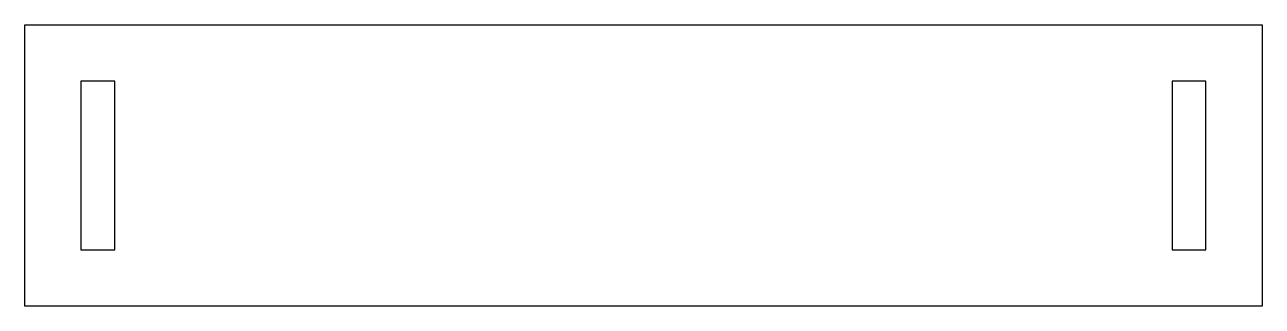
# Model space of a CAD drawing. Header units: millimetres. Extents: x -5.5 to 5.5, y -1.2 to 1.2.
import ezdxf

# ---------------------------------------------------------------- set-up
doc = ezdxf.new("R2010")
doc.units = ezdxf.units.MM

msp = doc.modelspace()

# ---------------------------------------------------------------- linework, layer by layer
at = {"color": 7, "linetype": 'Continuous', "lineweight": 25}
for p, q in [((-5.5, 1.25), (5.5, 1.25)), ((-5.5, -1.25), (-5.5, 1.25)), ((5.5, 1.25), (5.5, -1.25)), ((-5, 0.75), (-5, -0.75)), ((-4.7, 0.75), (-5, 0.75)), ((-4.7, -0.75), (-4.7, 0.75)), ((4.7, 0.75), (4.7, -0.75)), ((5, 0.75), (4.7, 0.75)), ((5, -0.75), (5, 0.75)), ((-5, -0.75), (-4.7, -0.75)), ((4.7, -0.75), (5, -0.75)), ((5.5, -1.25), (-5.5, -1.25))]:
    msp.add_line(p, q, dxfattribs=at)

doc.saveas('drawing.dxf')
